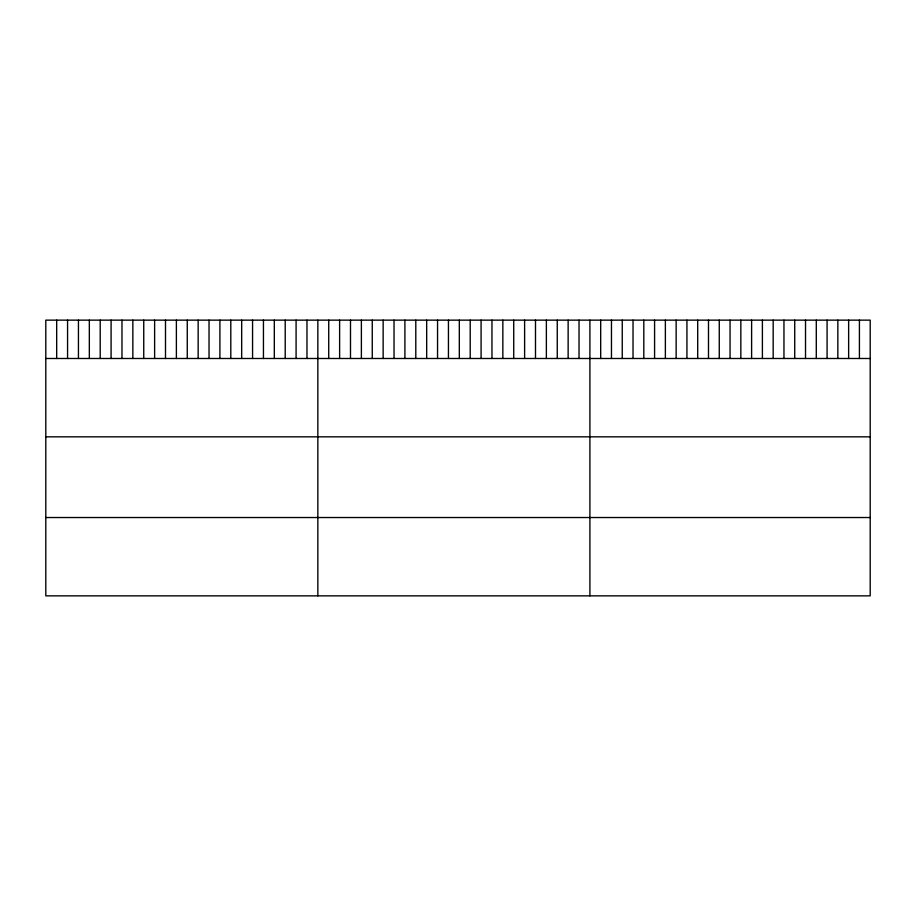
<?xml version="1.0" encoding="UTF-8"?>
<svg xmlns="http://www.w3.org/2000/svg" width="916" height="916" viewBox="0 0 916 916"><rect width="100%" height="100%" fill="white"/><g stroke="black" fill="none" stroke-linecap="round" stroke-linejoin="round"><path stroke-width="1.37" d="M870.2 358.488L870.2 595.858L45.8 595.858L45.8 320.142L870.2 320.142L870.2 358.488L45.8 358.488M45.8 436.829L870.2 436.829M45.8 517.529L870.2 517.529M859.414 320.142L859.414 358.488M848.64 320.142L848.64 358.488M837.854 320.142L837.854 358.488M827.079 320.142L827.079 358.488M816.293 320.142L816.293 358.488M805.519 320.142L805.519 358.488M794.733 320.142L794.733 358.488M783.959 320.142L783.959 358.488M773.173 320.142L773.173 358.488M762.398 320.142L762.398 358.488M751.612 320.142L751.612 358.488M740.838 320.142L740.838 358.488M730.052 320.142L730.052 358.488M719.266 320.142L719.266 358.488M708.492 320.142L708.492 358.488M697.706 320.142L697.706 358.488M686.931 320.142L686.931 358.488M676.145 320.142L676.145 358.488M665.371 320.142L665.371 358.488M654.585 320.142L654.585 358.488M643.811 320.142L643.811 358.488M633.025 320.142L633.025 358.488M622.25 320.142L622.25 358.488M611.464 320.142L611.464 358.488M600.69 320.142L600.69 358.488M589.904 320.142L589.904 595.858M579.026 320.142L579.026 358.488M568.138 320.142L568.138 358.488M557.26 320.142L557.26 358.488M546.371 320.142L546.371 358.488M535.494 320.142L535.494 358.488M524.616 320.142L524.616 358.488M513.727 320.142L513.727 358.488M502.85 320.142L502.85 358.488M491.961 320.142L491.961 358.488M481.083 320.142L481.083 358.488M470.206 320.142L470.206 358.488M459.317 320.142L459.317 358.488M448.439 320.142L448.439 358.488M437.55 320.142L437.55 358.488M426.673 320.142L426.673 358.488M415.795 320.142L415.795 358.488M404.906 320.142L404.906 358.488M394.029 320.142L394.029 358.488M383.14 320.142L383.14 358.488M372.262 320.142L372.262 358.488M361.385 320.142L361.385 358.488M350.496 320.142L350.496 358.488M339.618 320.142L339.618 358.488M328.73 320.142L328.73 358.488M317.852 320.142L317.852 595.858M306.975 320.142L306.975 358.488M296.086 320.142L296.086 358.488M285.208 320.142L285.208 358.488M274.319 320.142L274.319 358.488M263.442 320.142L263.442 358.488M252.564 320.142L252.564 358.488M241.675 320.142L241.675 358.488M230.798 320.142L230.798 358.488M219.909 320.142L219.909 358.488M209.031 320.142L209.031 358.488M198.154 320.142L198.154 358.488M187.265 320.142L187.265 358.488M176.387 320.142L176.387 358.488M165.498 320.142L165.498 358.488M154.621 320.142L154.621 358.488M143.743 320.142L143.743 358.488M132.854 320.142L132.854 358.488M121.977 320.142L121.977 358.488M111.088 320.142L111.088 358.488M100.21 320.142L100.21 358.488M89.333 320.142L89.333 358.488M78.444 320.142L78.444 358.488M67.566 320.142L67.566 358.488M56.678 320.142L56.678 358.488"/></g></svg>
